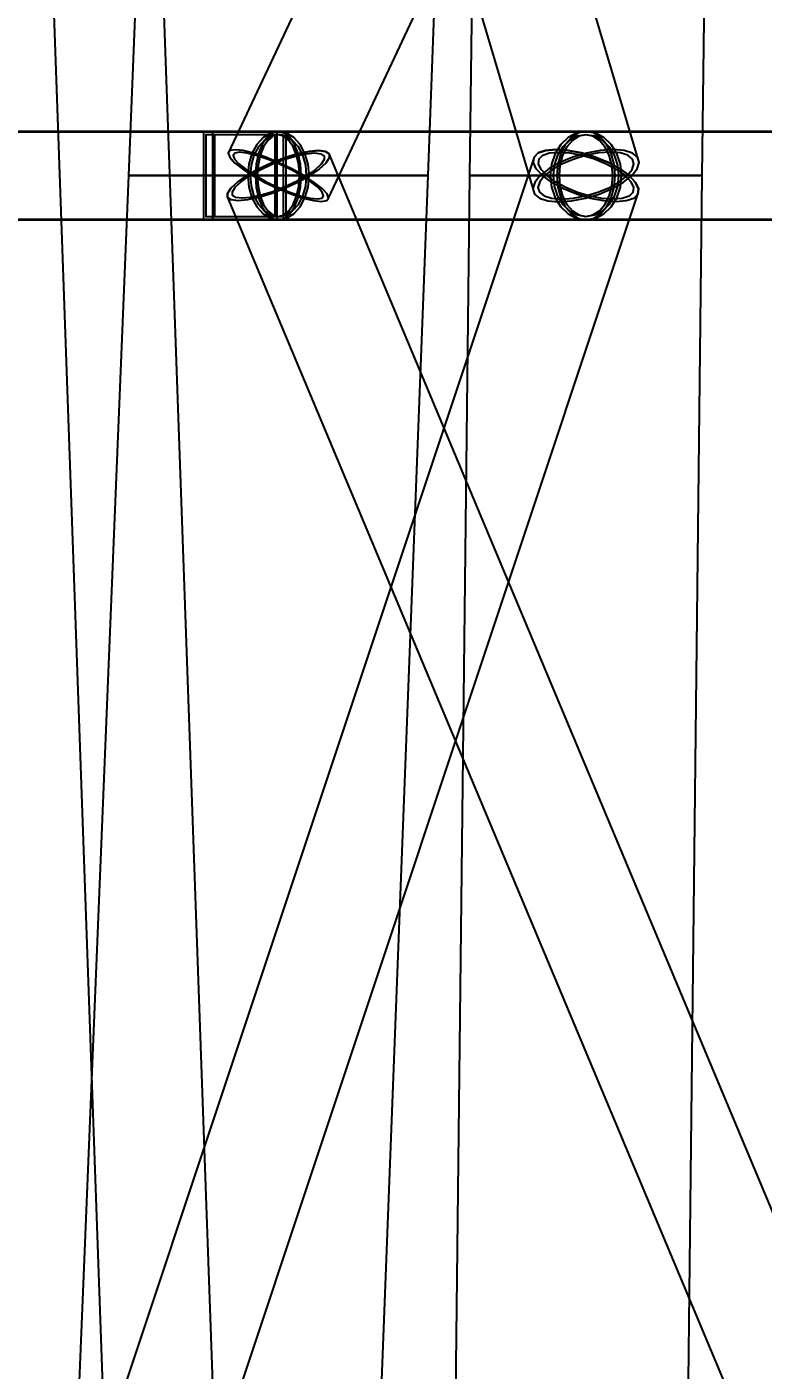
# Model space of a CAD drawing. Header units: millimetres. Extents: x -123812 to 252100, y -3000 to 639000.
# Drawn here: x -15970 to -12583, y 204509 to 210684 of the extents above; entities that cross this region are included whole.
import ezdxf

# ---------------------------------------------------------------- set-up
doc = ezdxf.new("R2010")
doc.units = ezdxf.units.MM
doc.layers.add('D-STR-DIM', color=7, linetype='Continuous', lineweight=13)
doc.layers.add('D-STR-STRC', color=7, linetype='Continuous', lineweight=25)
doc.styles.add('OpenSansCondensed-Light', font='OpenSansCondensed-Light.ttf')
doc.styles.add('TOWER_UNICODE', font='Arial Unicode.ttf')
doc.dimstyles.new('EZDXF', dxfattribs={"dimtxt": 0.25, "dimasz": 0.175, "dimexe": 0.375, "dimexo": 0.125, "dimgap": 0.1, "dimtad": 1, "dimlfac": 100, "dimzin": 12, "dimdsep": 46, "dimtxsty": 'OpenSansCondensed-Light', "dimblk": 'ARCHTICK', "dimcen": 2.5, "dimazin": 3, "dimtfac": 0.5, "dimtmove": 2, "dimatfit": 3})

# ---------------------------------------------------------------- blocks, each defined once
blk = doc.blocks.new('_ARCHTICK')
at = {"color": 0, "linetype": 'BYBLOCK', "const_width": 0.15}
blk.add_lwpolyline([(-0.5, -0.5), (0.5, 0.5)], dxfattribs=at)

msp = doc.modelspace()

# ---------------------------------------------------------------- linework, layer by layer
at = {"layer": 'D-STR-STRC'}
for points in [[(-16353.5, 224991.3), (-15463.7, 199991.3), (-15455, 199978.4), (-15429.7, 199966.9), (-15389.3, 199957.7), (-15336.8, 199951.4), (-15275.5, 199948.4), (-15209.8, 199948.9), (-15144.1, 199952.9), (-15082.9, 199960.1), (-15030.3, 199970), (-14990, 199982), (-14964.6, 199995.2), (-14956, 200008.7), (-15845.8, 225008.7)], [(-16621.4, 219940.2), (-13642.9, 209940.2), (-13635.3, 209915.4), (-13611.5, 209896.4), (-13573.1, 209884.4), (-13522.8, 209880.3), (-13463.9, 209884.4), (-13400.6, 209896.4), (-13337.1, 209915.4), (-13277.7, 209940.2), (-13226.5, 209969), (-13187, 210000), (-13161.9, 210031), (-13152.8, 210059.8), (-16131.3, 220059.8)], [(-10338.5, 220103.1), (-15043.7, 210103.1), (-15036.4, 210084.2), (-15013.9, 210059.5), (-14977.6, 210030.8), (-14930.1, 210000), (-14874.7, 209969.2), (-14814.9, 209940.5), (-14755.1, 209915.8), (-14699.1, 209896.9), (-14650.9, 209885), (-14613.8, 209880.9), (-14590.1, 209885), (-14581.7, 209896.9), (-9876.5, 219896.9)], [(-18449, 209796.8), (-14812.7, 209796.8), (-14776.2, 209803.7), (-14742.1, 209824), (-14712.9, 209856.3), (-14690.5, 209898.4), (-14676.4, 209947.4), (-14671.6, 210000), (-14676.4, 210052.6), (-14690.5, 210101.6), (-14712.9, 210143.7), (-14742.1, 210176), (-14776.2, 210196.3), (-14812.7, 210203.2), (-18449, 210203.2)], [(-16562.6, 209796.8), (-13397.9, 209796.8), (-13355.4, 209803.7), (-13315.8, 209824), (-13281.9, 209856.3), (-13255.8, 209898.4), (-13239.4, 209947.4), (-13233.8, 210000), (-13239.4, 210052.6), (-13255.8, 210101.6), (-13281.9, 210143.7), (-13315.8, 210176), (-13355.4, 210196.3), (-13397.9, 210203.2), (-16562.6, 210203.2)], [(-10359.7, 210203.2), (-14812.7, 210203.2), (-14839.9, 210196.3), (-14865.3, 210176), (-14887, 210143.7), (-14903.8, 210101.6), (-14914.3, 210052.6), (-14917.8, 210000), (-14914.3, 209947.4), (-14903.8, 209898.4), (-14887, 209856.3), (-14865.3, 209824), (-14839.9, 209803.7), (-14812.7, 209796.8), (-10359.7, 209796.8)], [(-9416.5, 210203.2), (-13397.9, 210203.2), (-13432.6, 210196.3), (-13465, 210176), (-13492.9, 210143.7), (-13514.2, 210101.6), (-13527.6, 210052.6), (-13532.2, 210000), (-13527.6, 209947.4), (-13514.2, 209898.4), (-13492.9, 209856.3), (-13465, 209824), (-13432.6, 209803.7), (-13397.9, 209796.8), (-9416.5, 209796.8)], [(-16494.8, 199914.8), (-13158.9, 209914.8), (-13155.9, 209939.8), (-13169.4, 209968.8), (-13198.4, 210000), (-13241.1, 210031.2), (-13294.4, 210060.2), (-13354.8, 210085.2), (-13418.1, 210104.3), (-13480, 210116.3), (-13536.4, 210120.4), (-13583.3, 210116.3), (-13617.5, 210104.3), (-13636.8, 210085.2), (-16972.7, 200085.2)], [(-10384.4, 200100.1), (-14579.4, 210100.1), (-14595.9, 210111.7), (-14627.1, 210115.6), (-14671, 210111.7), (-14724.6, 210100.1), (-14784.1, 210081.8), (-14845.7, 210057.8), (-14904.9, 210029.9), (-14957.9, 210000), (-15001, 209970.1), (-15031.2, 209942.2), (-15046.6, 209918.2), (-15046, 209899.9), (-10851, 199899.9)]]:
    msp.add_lwpolyline(points, dxfattribs=at)
for points in [[(-15501.4, 210000), (-14124, 210000), (-13751.2, 220000), (-15102.2, 220000)], [(-13932.8, 210000), (-12862.9, 210000), (-12734.5, 220000), (-13802.6, 220000)], [(-18540.2, 209800), (-9304, 209800), (-9304, 210200), (-18540.2, 210200)], [(-18125.1, 209800), (-14777.1, 209800), (-14777.1, 210200), (-18125.1, 210200)], [(-16973.2, 209800), (-9275.7, 209800), (-9275.7, 210200), (-16973.2, 210200)], [(-14777.1, 210200), (-15157.5, 210200), (-15157.5, 209800), (-14777.1, 209800)], [(-14788.5, 210188), (-15146.1, 210188), (-15146.1, 209812), (-14788.5, 209812)], [(-15115.9, 209800), (-8391.1, 209800), (-8391.1, 210200), (-15115.9, 210200)], [(-14818.7, 210200), (-15115.9, 210200), (-15115.9, 209800), (-14818.7, 209800)], [(-14827.6, 210188), (-15107, 210188), (-15107, 209812), (-14827.6, 209812)], [(-14953.8, 210000), (-14949, 209947.4), (-14934.9, 209898.4), (-14912.5, 209856.3), (-14883.3, 209824), (-14849.2, 209803.7), (-14812.7, 209796.8), (-14776.2, 209803.7), (-14742.1, 209824), (-14712.9, 209856.3), (-14690.5, 209898.4), (-14676.4, 209947.4), (-14671.6, 210000), (-14676.4, 210052.6), (-14690.5, 210101.6), (-14712.9, 210143.7), (-14742.1, 210176), (-14776.2, 210196.3), (-14812.7, 210203.2), (-14849.2, 210196.3), (-14883.3, 210176), (-14912.5, 210143.7), (-14934.9, 210101.6), (-14949, 210052.6)], [(-14942.7, 210000), (-14938.3, 209951.5), (-14925.3, 209906.4), (-14904.6, 209867.6), (-14877.7, 209837.9), (-14846.3, 209819.2), (-14812.7, 209812.8), (-14779, 209819.2), (-14747.7, 209837.9), (-14720.8, 209867.6), (-14700.1, 209906.4), (-14687.1, 209951.5), (-14682.7, 210000), (-14687.1, 210048.5), (-14700.1, 210093.6), (-14720.8, 210132.4), (-14747.7, 210162.1), (-14779, 210180.8), (-14812.7, 210187.2), (-14846.3, 210180.8), (-14877.7, 210162.1), (-14904.6, 210132.4), (-14925.3, 210093.6), (-14938.3, 210048.5)], [(-14917.8, 210000), (-14914.3, 209947.4), (-14903.8, 209898.4), (-14887, 209856.3), (-14865.3, 209824), (-14839.9, 209803.7), (-14812.7, 209796.8), (-14785.5, 209803.7), (-14760.1, 209824), (-14738.3, 209856.3), (-14721.6, 209898.4), (-14711.1, 209947.4), (-14707.5, 210000), (-14711.1, 210052.6), (-14721.6, 210101.6), (-14738.3, 210143.7), (-14760.1, 210176), (-14785.5, 210196.3), (-14812.7, 210203.2), (-14839.9, 210196.3), (-14865.3, 210176), (-14887, 210143.7), (-14903.8, 210101.6), (-14914.3, 210052.6)], [(-14909.6, 210000), (-14906.3, 209951.5), (-14896.6, 209906.4), (-14881.2, 209867.6), (-14861.1, 209837.9), (-14837.8, 209819.2), (-14812.7, 209812.8), (-14787.6, 209819.2), (-14764.3, 209837.9), (-14744.2, 209867.6), (-14728.8, 209906.4), (-14719.1, 209951.5), (-14715.8, 210000), (-14719.1, 210048.5), (-14728.8, 210093.6), (-14744.2, 210132.4), (-14764.3, 210162.1), (-14787.6, 210180.8), (-14812.7, 210187.2), (-14837.8, 210180.8), (-14861.1, 210162.1), (-14881.2, 210132.4), (-14896.6, 210093.6), (-14906.3, 210048.5)], [(-13561.9, 210000), (-13556.3, 209947.4), (-13539.9, 209898.4), (-13513.8, 209856.3), (-13479.9, 209824), (-13440.3, 209803.7), (-13397.9, 209796.8), (-13355.4, 209803.7), (-13315.8, 209824), (-13281.9, 209856.3), (-13255.8, 209898.4), (-13239.4, 209947.4), (-13233.8, 210000), (-13239.4, 210052.6), (-13255.8, 210101.6), (-13281.9, 210143.7), (-13315.8, 210176), (-13355.4, 210196.3), (-13397.9, 210203.2), (-13440.3, 210196.3), (-13479.9, 210176), (-13513.8, 210143.7), (-13539.9, 210101.6), (-13556.3, 210052.6)], [(-13548.9, 210000), (-13543.8, 209951.5), (-13528.7, 209906.4), (-13504.7, 209867.6), (-13473.4, 209837.9), (-13437, 209819.2), (-13397.9, 209812.8), (-13358.7, 209819.2), (-13322.3, 209837.9), (-13291, 209867.6), (-13267, 209906.4), (-13251.9, 209951.5), (-13246.8, 210000), (-13251.9, 210048.5), (-13267, 210093.6), (-13291, 210132.4), (-13322.3, 210162.1), (-13358.7, 210180.8), (-13397.9, 210187.2), (-13437, 210180.8), (-13473.4, 210162.1), (-13504.7, 210132.4), (-13528.7, 210093.6), (-13543.8, 210048.5)], [(-13532.2, 210000), (-13527.6, 209947.4), (-13514.2, 209898.4), (-13492.9, 209856.3), (-13465, 209824), (-13432.6, 209803.7), (-13397.9, 209796.8), (-13363.1, 209803.7), (-13330.7, 209824), (-13302.8, 209856.3), (-13281.5, 209898.4), (-13268.1, 209947.4), (-13263.5, 210000), (-13268.1, 210052.6), (-13281.5, 210101.6), (-13302.8, 210143.7), (-13330.7, 210176), (-13363.1, 210196.3), (-13397.9, 210203.2), (-13432.6, 210196.3), (-13465, 210176), (-13492.9, 210143.7), (-13514.2, 210101.6), (-13527.6, 210052.6)], [(-13521.6, 210000), (-13517.4, 209951.5), (-13505.1, 209906.4), (-13485.4, 209867.6), (-13459.7, 209837.9), (-13429.9, 209819.2), (-13397.9, 209812.8), (-13365.8, 209819.2), (-13336, 209837.9), (-13310.3, 209867.6), (-13290.6, 209906.4), (-13278.3, 209951.5), (-13274.1, 210000), (-13278.3, 210048.5), (-13290.6, 210093.6), (-13310.3, 210132.4), (-13336, 210162.1), (-13365.8, 210180.8), (-13397.9, 210187.2), (-13429.9, 210180.8), (-13459.7, 210162.1), (-13485.4, 210132.4), (-13505.1, 210093.6), (-13517.4, 210048.5)], [(-14930.1, 210000), (-14874.7, 209969.2), (-14814.9, 209940.5), (-14755.1, 209915.8), (-14699.1, 209896.9), (-14650.9, 209885), (-14613.8, 209880.9), (-14590.1, 209885), (-14581.7, 209896.9), (-14589, 209915.8), (-14611.5, 209940.5), (-14647.7, 209969.2), (-14695.2, 210000), (-14750.7, 210030.8), (-14810.4, 210059.5), (-14870.3, 210084.2), (-14926.2, 210103.1), (-14974.4, 210115), (-15011.6, 210119.1), (-15035.2, 210115), (-15043.7, 210103.1), (-15036.4, 210084.2), (-15013.9, 210059.5), (-14977.6, 210030.8)], [(-13608.7, 210000), (-13633.8, 209969), (-13642.9, 209940.2), (-13635.3, 209915.4), (-13611.5, 209896.4), (-13573.1, 209884.4), (-13522.8, 209880.3), (-13463.9, 209884.4), (-13400.6, 209896.4), (-13337.1, 209915.4), (-13277.7, 209940.2), (-13226.5, 209969), (-13187, 210000), (-13161.9, 210031), (-13152.8, 210059.8), (-13160.4, 210084.6), (-13184.2, 210103.6), (-13222.6, 210115.6), (-13272.9, 210119.7), (-13331.8, 210115.6), (-13395.1, 210103.6), (-13458.6, 210084.6), (-13518, 210059.8), (-13569.2, 210031)], [(-13198.4, 210000), (-13169.4, 209968.8), (-13155.9, 209939.8), (-13158.9, 209914.8), (-13178.2, 209895.7), (-13212.4, 209883.7), (-13259.3, 209879.6), (-13315.7, 209883.7), (-13377.6, 209895.7), (-13440.9, 209914.8), (-13501.3, 209939.8), (-13554.6, 209968.8), (-13597.3, 210000), (-13626.3, 210031.2), (-13639.8, 210060.2), (-13636.8, 210085.2), (-13617.5, 210104.3), (-13583.3, 210116.3), (-13536.4, 210120.4), (-13480, 210116.3), (-13418.1, 210104.3), (-13354.8, 210085.2), (-13294.4, 210060.2), (-13241.1, 210031.2)], [(-14667.5, 210000), (-14720.5, 209970.1), (-14779.7, 209942.2), (-14841.2, 209918.2), (-14900.8, 209899.9), (-14954.4, 209888.3), (-14998.3, 209884.4), (-15029.5, 209888.3), (-15046, 209899.9), (-15046.6, 209918.2), (-15031.2, 209942.2), (-15001, 209970.1), (-14957.9, 210000), (-14904.9, 210029.9), (-14845.7, 210057.8), (-14784.1, 210081.8), (-14724.6, 210100.1), (-14671, 210111.7), (-14627.1, 210115.6), (-14595.9, 210111.7), (-14579.4, 210100.1), (-14578.8, 210081.8), (-14594.2, 210057.8), (-14624.4, 210029.9)], [(-14681.8, 210000), (-14729.5, 209973), (-14783, 209947.9), (-14838.4, 209926.3), (-14892.1, 209909.7), (-14940.4, 209899.3), (-14980, 209895.8), (-15008.2, 209899.3), (-15023, 209909.7), (-15023.6, 209926.3), (-15009.7, 209947.9), (-14982.4, 209973), (-14943.6, 210000), (-14895.8, 210027), (-14842.4, 210052.1), (-14787, 210073.7), (-14733.3, 210090.3), (-14685, 210100.7), (-14645.4, 210104.2), (-14617.2, 210100.7), (-14602.4, 210090.3), (-14601.8, 210073.7), (-14615.7, 210052.1), (-14642.9, 210027)], [(-14918.6, 210000), (-14868.6, 209972.2), (-14814.7, 209946.3), (-14760.7, 209924.1), (-14710.3, 209907), (-14666.9, 209896.3), (-14633.3, 209892.7), (-14612, 209896.3), (-14604.4, 209907), (-14611, 209924.1), (-14631.3, 209946.3), (-14664, 209972.2), (-14706.8, 210000), (-14756.8, 210027.8), (-14810.7, 210053.7), (-14864.6, 210075.9), (-14915.1, 210093), (-14958.5, 210103.7), (-14992, 210107.3), (-15013.3, 210103.7), (-15021, 210093), (-15014.4, 210075.9), (-14994.1, 210053.7), (-14961.4, 210027.8)], [(-13587.9, 210000), (-13610.6, 209972.1), (-13618.8, 209946.1), (-13611.9, 209923.7), (-13590.4, 209906.6), (-13555.8, 209895.8), (-13510.5, 209892.1), (-13457.4, 209895.8), (-13400.3, 209906.6), (-13343.1, 209923.7), (-13289.5, 209946.1), (-13243.4, 209972.1), (-13207.8, 210000), (-13185.1, 210027.9), (-13176.9, 210053.9), (-13183.8, 210076.3), (-13205.3, 210093.4), (-13239.9, 210104.2), (-13285.2, 210107.9), (-13338.3, 210104.2), (-13395.4, 210093.4), (-13452.6, 210076.3), (-13506.2, 210053.9), (-13552.3, 210027.9)], [(-13218.1, 210000), (-13191.9, 209971.9), (-13179.7, 209945.7), (-13182.4, 209923.2), (-13199.8, 209906), (-13230.7, 209895.1), (-13273, 209891.4), (-13323.7, 209895.1), (-13379.6, 209906), (-13436.7, 209923.2), (-13491.1, 209945.7), (-13539.2, 209971.9), (-13577.6, 210000), (-13603.8, 210028.1), (-13616, 210054.3), (-13613.3, 210076.8), (-13595.9, 210094), (-13565, 210104.9), (-13522.7, 210108.6), (-13472, 210104.9), (-13416.1, 210094), (-13359, 210076.8), (-13304.6, 210054.3), (-13256.5, 210028.1)], [(-15911.7, 200000), (-14507.9, 200000), (-14124, 210000), (-15501.4, 210000)], [(-14124, 210000), (-14147.5, 210000), (-14216.3, 210000), (-14325.7, 210000), (-14468.4, 210000), (-14634.4, 210000), (-14812.7, 210000), (-14990.9, 210000), (-15157, 210000), (-15299.7, 210000), (-15409.1, 210000), (-15477.9, 210000), (-15501.4, 210000), (-15477.9, 210000), (-15409.1, 210000), (-15299.7, 210000), (-15157, 210000), (-14990.9, 210000), (-14812.7, 210000), (-14634.4, 210000), (-14468.4, 210000), (-14325.7, 210000), (-14216.3, 210000), (-14147.5, 210000)], [(-14048.5, 200000), (-12976.7, 200000), (-12862.9, 210000), (-13932.8, 210000)], [(-12862.9, 210000), (-12881.1, 210000), (-12934.6, 210000), (-13019.6, 210000), (-13130.4, 210000), (-13259.4, 210000), (-13397.9, 210000), (-13536.3, 210000), (-13665.3, 210000), (-13776.1, 210000), (-13861.1, 210000), (-13914.6, 210000), (-13932.8, 210000), (-13914.6, 210000), (-13861.1, 210000), (-13776.1, 210000), (-13665.3, 210000), (-13536.3, 210000), (-13397.9, 210000), (-13259.4, 210000), (-13130.4, 210000), (-13019.6, 210000), (-12934.6, 210000), (-12881.1, 210000)], [(-12862.9, 210000), (-12881.1, 210000), (-12934.6, 210000), (-13019.6, 210000), (-13130.4, 210000), (-13259.4, 210000), (-13397.9, 210000), (-13536.3, 210000), (-13665.3, 210000), (-13776.1, 210000), (-13861.1, 210000), (-13914.6, 210000), (-13932.8, 210000), (-13914.6, 210000), (-13861.1, 210000), (-13776.1, 210000), (-13665.3, 210000), (-13536.3, 210000), (-13397.9, 210000), (-13259.4, 210000), (-13130.4, 210000), (-13019.6, 210000), (-12934.6, 210000), (-12881.1, 210000)], [(-12900.4, 210000), (-12917.4, 210000), (-12967.1, 210000), (-13046.1, 210000), (-13149.1, 210000), (-13269.1, 210000), (-13397.9, 210000), (-13526.6, 210000), (-13646.6, 210000), (-13749.6, 210000), (-13828.6, 210000), (-13878.3, 210000), (-13895.3, 210000), (-13878.3, 210000), (-13828.6, 210000), (-13749.6, 210000), (-13646.6, 210000), (-13526.6, 210000), (-13397.9, 210000), (-13269.1, 210000), (-13149.1, 210000), (-13046.1, 210000), (-12967.1, 210000), (-12917.4, 210000)], [(-12900.4, 210000), (-12917.4, 210000), (-12967.1, 210000), (-13046.1, 210000), (-13149.1, 210000), (-13269.1, 210000), (-13397.9, 210000), (-13526.6, 210000), (-13646.6, 210000), (-13749.6, 210000), (-13828.6, 210000), (-13878.3, 210000), (-13895.3, 210000), (-13878.3, 210000), (-13828.6, 210000), (-13749.6, 210000), (-13646.6, 210000), (-13526.6, 210000), (-13397.9, 210000), (-13269.1, 210000), (-13149.1, 210000), (-13046.1, 210000), (-12967.1, 210000), (-12917.4, 210000)]]:
    msp.add_lwpolyline(points, close=True, dxfattribs=at)

# ---------------------------------------------------------------- dimensions: what is measured, and where the dimension line sits
at = {"layer": 'D-STR-DIM'}
msp.add_linear_dim(base=(-112000, 0), p1=(0, 0), p2=(0, 634000), angle=90, dimstyle='EZDXF', override={"dimtxt": 8400, "dimasz": 3750, "dimexe": 2100, "dimexo": 1800, "dimgap": 2100, "dimtad": 1, "dimdec": 0, "dimlfac": 1, "dimlunit": 2, "dimtxsty": 'TOWER_UNICODE', "dimclrd": 7, "dimclre": 7, "dimclrt": 7}, dxfattribs=at).render()

doc.saveas('drawing.dxf')
